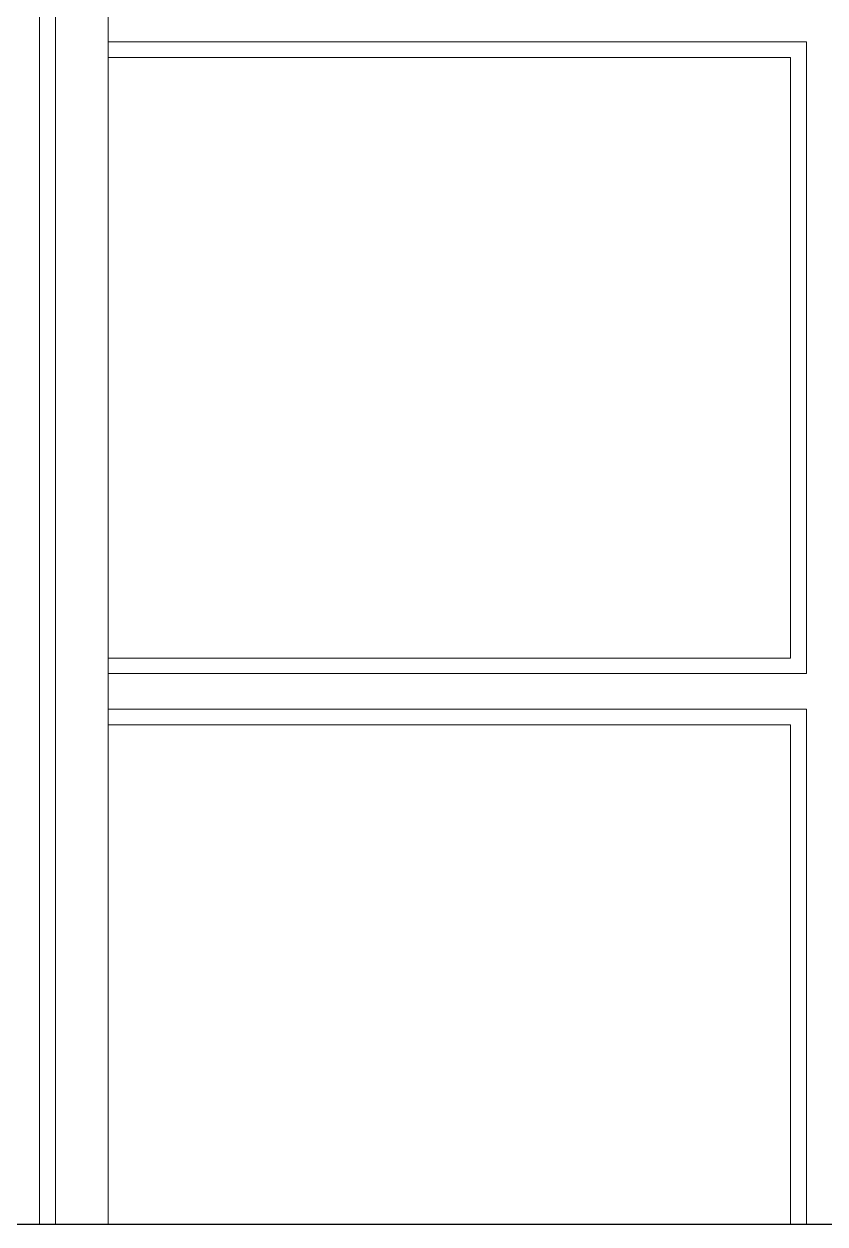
# Model space of a CAD drawing. Header units: inches. Extents: x -5142662 to -4941318, y -3361958 to -3160563.
# Drawn here: x -5011422.08 to -5011409.52, y -3261589.21 to -3261570.37 of the extents above; entities that cross this region are included whole.
import ezdxf

# ---------------------------------------------------------------- set-up
doc = ezdxf.new("R2010")
doc.units = ezdxf.units.IN
doc.header["$LTSCALE"] = 2
doc.header["$MEASUREMENT"] = 0
doc.layers.get('0').update_dxf_attribs({"linetype": 'CONTINUOUS'})
doc.layers.add('window', color=4, linetype='CONTINUOUS', lineweight=13)

msp = doc.modelspace()

# ---------------------------------------------------------------- linework, layer by layer
at = {"ltscale": 0.5}
msp.add_line((-5011631.435, -3261589.209), (-5011206.757, -3261589.209), dxfattribs=at)
at = {"layer": 'window'}
for p, q in [((-5011421.839, -3261589.209), (-5011421.839, -3261548.894)), ((-5011421.587, -3261549.139), (-5011421.587, -3261589.209)), ((-5011420.759, -3261589.209), (-5011420.759, -3261549.942)), ((-5011409.803, -3261570.651), (-5011420.759, -3261570.651)), ((-5011409.803, -3261580.569), (-5011409.803, -3261570.651)), ((-5011410.055, -3261570.896), (-5011420.759, -3261570.896)), ((-5011410.055, -3261570.896), (-5011410.055, -3261580.325)), ((-5011410.055, -3261580.325), (-5011420.759, -3261580.325)), ((-5011420.759, -3261580.569), (-5011409.803, -3261580.569)), ((-5011409.803, -3261581.128), (-5011420.759, -3261581.128)), ((-5011409.803, -3261589.209), (-5011409.803, -3261581.128)), ((-5011410.055, -3261581.373), (-5011420.759, -3261581.373)), ((-5011410.055, -3261581.373), (-5011410.055, -3261589.209))]:
    msp.add_line(p, q, dxfattribs=at)

doc.saveas('drawing.dxf')
